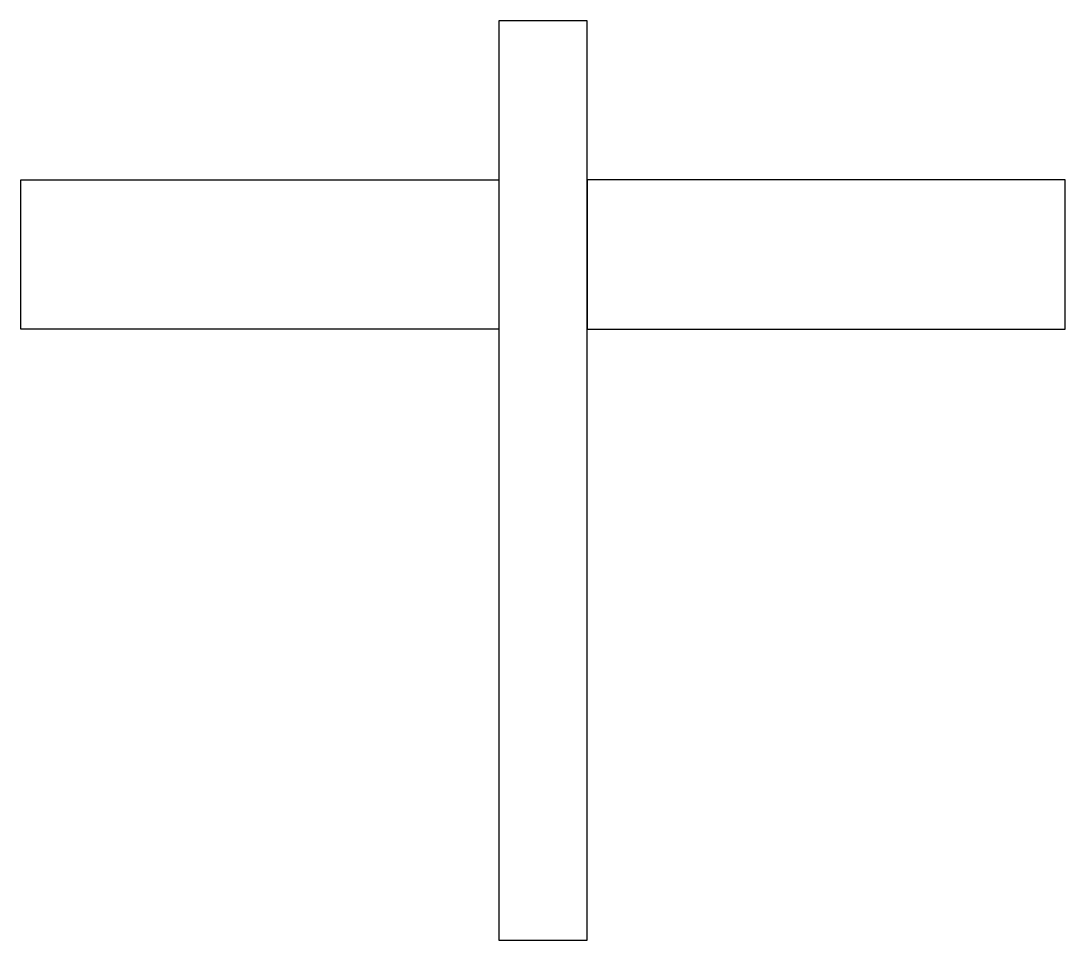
# Model space of a CAD drawing. Header units: metres. Extents: x -2.234 to -1.535, y 0.85 to 1.466.
import ezdxf

# ---------------------------------------------------------------- set-up
doc = ezdxf.new("R2010")
doc.units = ezdxf.units.M
doc.layers.get('0').update_dxf_attribs({"linetype": 'CONTINUOUS'})

msp = doc.modelspace()

# ---------------------------------------------------------------- linework, layer by layer
for points in [[(-1.85521, 1.46569), (-1.91447, 1.46569), (-1.91447, 0.85018), (-1.85521, 0.85018)], [(-2.23447, 1.35917), (-1.91447, 1.35917), (-1.91447, 1.25917), (-2.23447, 1.25917)], [(-1.53521, 1.35917), (-1.85521, 1.35917), (-1.85521, 1.25917), (-1.53521, 1.25917)]]:
    msp.add_lwpolyline(points, close=True)

doc.saveas('drawing.dxf')
